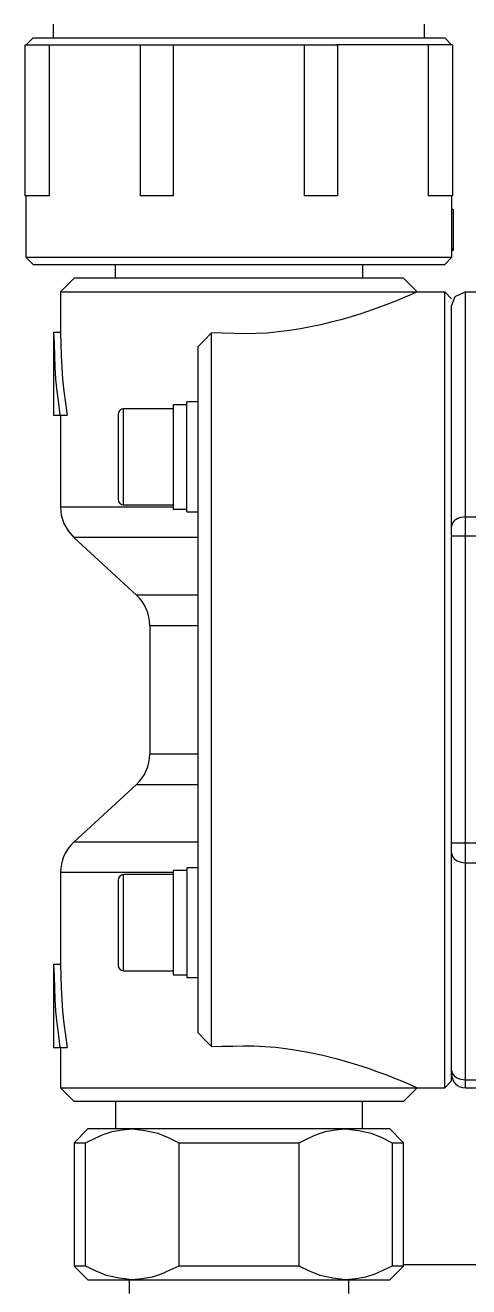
# Model space of a CAD drawing. Units: millimetres at full size. Extents: x -2744 to 2564, y -1956 to 1957.
# Drawn here: x 1938.5 to 1970.8, y -1608.7 to -1516.8 of the extents above; entities that cross this region are included whole.
import ezdxf

# ---------------------------------------------------------------- set-up
doc = ezdxf.new("R2010")
doc.units = ezdxf.units.MM
doc.header["$LTSCALE"] = 7
doc.layers.add('0-1_LY_1', color=7, linetype='Continuous')

msp = doc.modelspace()

# ---------------------------------------------------------------- linework, layer by layer
at = {"layer": '0-1_LY_1'}
for p, q in [((1940.577, -1517.732), (1940.577, -1516.732)), ((1967.577, -1516.732), (1967.577, -1517.732)), ((1938.507, -1518.232), (1947.011, -1518.232)), ((1938.507, -1529.232), (1938.507, -1518.232)), ((1940.281, -1529.232), (1940.281, -1518.232)), ((1946.895, -1518.232), (1961.258, -1518.232)), ((1946.895, -1529.232), (1946.895, -1518.232)), ((1949.318, -1529.232), (1949.318, -1518.232)), ((1958.835, -1518.232), (1958.835, -1529.232)), ((1969.647, -1518.232), (1961.143, -1518.232)), ((1967.872, -1518.232), (1967.872, -1529.232)), ((1969.077, -1517.732), (1969.577, -1518.232)), ((1940.281, -1529.232), (1938.507, -1529.232)), ((1938.577, -1533.732), (1938.577, -1529.232)), ((1949.318, -1529.232), (1946.895, -1529.232)), ((1969.577, -1529.232), (1969.577, -1533.732)), ((1969.678, -1530.232), (1969.577, -1530.232)), ((1969.678, -1533.232), (1969.577, -1533.232)), ((1939.077, -1534.232), (1938.577, -1533.732)), ((1969.577, -1533.732), (1938.577, -1533.732)), ((1969.577, -1533.732), (1969.077, -1534.232)), ((1939.077, -1534.232), (1969.077, -1534.232)), ((1945.077, -1535.232), (1945.077, -1534.232)), ((1963.077, -1534.232), (1963.077, -1535.232)), ((1942.077, -1535.232), (1941.077, -1536.232)), ((1941.077, -1536.232), (1941.077, -1539.17)), ((1941.077, -1536.232), (1969.077, -1536.232)), ((1969.077, -1594.232), (1969.077, -1536.232)), ((1969.577, -1536.732), (1969.077, -1536.232)), ((1970.577, -1594.232), (1970.577, -1536.232)), ((1970.577, -1536.232), (1971.577, -1536.232)), ((1969.577, -1593.732), (1969.577, -1537.232)), ((1940.577, -1539.17), (1940.577, -1545.232)), ((1940.577, -1539.17), (1941.077, -1539.17)), ((1950.277, -1552.261), (1950.277, -1544.261)), ((1951.077, -1544.261), (1950.277, -1544.261)), ((1940.577, -1545.232), (1941.557, -1545.232)), ((1941.077, -1545.232), (1941.077, -1551.919)), ((1945.277, -1545.161), (1945.277, -1551.361)), ((1949.277, -1544.761), (1945.677, -1544.761)), ((1945.677, -1551.761), (1945.677, -1544.761)), ((1949.277, -1551.919), (1941.077, -1551.919)), ((1945.677, -1551.761), (1949.277, -1551.761)), ((1949.277, -1552.061), (1950.277, -1552.061)), ((1950.277, -1552.261), (1951.077, -1552.261)), ((1970.577, -1552.634), (1971.577, -1552.634)), ((1942.042, -1554.123), (1946.612, -1558.341)), ((1951.077, -1554.123), (1942.042, -1554.123)), ((1972.577, -1554.048), (1969.577, -1554.048)), ((1951.077, -1558.341), (1946.612, -1558.341)), ((1947.577, -1560.546), (1947.577, -1569.919)), ((1947.577, -1560.546), (1951.077, -1560.546)), ((1951.077, -1569.919), (1947.577, -1569.919)), ((1946.612, -1572.123), (1942.042, -1576.341)), ((1946.612, -1572.123), (1951.077, -1572.123)), ((1951.077, -1576.341), (1942.042, -1576.341)), ((1972.577, -1576.416), (1969.577, -1576.416)), ((1970.577, -1577.83), (1971.577, -1577.83)), ((1941.077, -1578.546), (1941.077, -1585.232)), ((1949.277, -1578.546), (1941.077, -1578.546)), ((1945.277, -1579.103), (1945.277, -1585.303)), ((1949.277, -1578.703), (1945.677, -1578.703)), ((1945.677, -1585.703), (1945.677, -1578.703)), ((1940.577, -1585.232), (1940.577, -1591.294)), ((1940.577, -1585.232), (1941.077, -1585.232)), ((1945.677, -1585.703), (1949.277, -1585.703)), ((1949.277, -1586.003), (1950.277, -1586.003)), ((1950.277, -1586.203), (1951.077, -1586.203)), ((1940.577, -1591.294), (1941.557, -1591.294)), ((1969.077, -1594.232), (1969.577, -1593.732)), ((1970.577, -1593.646), (1971.577, -1593.646)), ((1941.077, -1594.232), (1942.077, -1595.232)), ((1966.077, -1595.232), (1967.077, -1594.232)), ((1970.577, -1594.232), (1971.577, -1594.232)), ((1966.077, -1595.232), (1942.077, -1595.232)), ((1945.077, -1595.232), (1945.077, -1597.232)), ((1963.077, -1597.232), (1963.077, -1595.232)), ((1942.077, -1598.232), (1942.077, -1607.232)), ((1942.907, -1607.232), (1942.907, -1598.232)), ((1949.69, -1598.232), (1949.69, -1607.232)), ((1958.464, -1607.232), (1958.464, -1598.232)), ((1965.246, -1598.232), (1965.246, -1607.232)), ((1966.077, -1607.232), (1966.077, -1598.232)), ((1973.277, -1607.132), (1966.077, -1607.132)), ((1946.077, -1608.232), (1946.077, -1609.232)), ((1962.077, -1609.232), (1962.077, -1608.232))]:
    msp.add_line(p, q, dxfattribs=at)
for points in [[(1938.577, -1518.232), (1939.077, -1517.732), (1969.077, -1517.732)], [(1961.258, -1518.232), (1961.258, -1529.232), (1958.835, -1529.232)], [(1969.647, -1518.232), (1969.647, -1529.232), (1967.872, -1529.232)], [(1969.678, -1530.232), (1969.678, -1533.232), (1969.599, -1533.04)], [(1967.077, -1536.232), (1966.077, -1535.232), (1942.077, -1535.232)], [(1967.077, -1536.232), (1966.698, -1536.4), (1966.13, -1536.644), (1965.558, -1536.88), (1964.673, -1537.227), (1963.779, -1537.553), (1963.025, -1537.808), (1962.266, -1538.046), (1961.502, -1538.266), (1960.774, -1538.456), (1960.041, -1538.629), (1959.305, -1538.785), (1958.565, -1538.923), (1957.759, -1539.053), (1956.951, -1539.159), (1956.14, -1539.235), (1955.327, -1539.279), (1954.515, -1539.288), (1953.702, -1539.274), (1952.889, -1539.251), (1952.077, -1539.232)], [(1970.577, -1536.232), (1969.803, -1536.599), (1969.577, -1537.232)], [(1940.577, -1539.17), (1940.606, -1540.026), (1940.631, -1540.882), (1940.665, -1541.738), (1940.722, -1542.592), (1940.814, -1543.473), (1940.926, -1544.353), (1941.038, -1545.232)], [(1941.077, -1539.17), (1941.107, -1540.027), (1941.133, -1540.884), (1941.169, -1541.74), (1941.228, -1542.594), (1941.324, -1543.475), (1941.44, -1544.353), (1941.557, -1545.232)], [(1950.277, -1544.461), (1949.277, -1544.461), (1949.277, -1552.061)], [(1941.077, -1551.918), (1941.137, -1552.516), (1941.323, -1553.108), (1941.631, -1553.656), (1942.042, -1554.123)], [(1970.577, -1552.634), (1970.42, -1552.643), (1970.268, -1552.669), (1970.123, -1552.711), (1969.989, -1552.769), (1969.87, -1552.841), (1969.768, -1552.926), (1969.686, -1553.02), (1969.626, -1553.123), (1969.589, -1553.231), (1969.577, -1553.341)], [(1969.577, -1577.123), (1969.589, -1577.234), (1969.626, -1577.341), (1969.686, -1577.444), (1969.768, -1577.539), (1969.87, -1577.623), (1969.989, -1577.695), (1970.123, -1577.753), (1970.268, -1577.795), (1970.42, -1577.821), (1970.577, -1577.83)], [(1951.077, -1578.203), (1950.277, -1578.203), (1950.277, -1586.203)], [(1950.277, -1578.403), (1949.277, -1578.403), (1949.277, -1586.003)], [(1940.577, -1585.232), (1940.606, -1586.088), (1940.631, -1586.945), (1940.665, -1587.8), (1940.722, -1588.654), (1940.814, -1589.535), (1940.926, -1590.415), (1941.038, -1591.294)], [(1941.077, -1585.232), (1941.107, -1586.089), (1941.133, -1586.946), (1941.169, -1587.802), (1941.228, -1588.656), (1941.324, -1589.537), (1941.44, -1590.416), (1941.557, -1591.294)], [(1952.077, -1591.232), (1952.852, -1591.212), (1953.628, -1591.188), (1954.403, -1591.173), (1955.178, -1591.179), (1955.956, -1591.216), (1956.732, -1591.283), (1957.506, -1591.377), (1958.278, -1591.493), (1959.235, -1591.666), (1960.186, -1591.867), (1961.13, -1592.098), (1961.921, -1592.316), (1962.707, -1592.554), (1963.486, -1592.81), (1964.133, -1593.037), (1964.775, -1593.276), (1965.413, -1593.525), (1966.039, -1593.782), (1966.661, -1594.048), (1967.077, -1594.232)], [(1941.077, -1591.294), (1941.077, -1594.232), (1969.077, -1594.232)], [(1969.577, -1592.939), (1969.589, -1593.05), (1969.626, -1593.158), (1969.686, -1593.26), (1969.768, -1593.355), (1969.87, -1593.439), (1969.989, -1593.511), (1970.123, -1593.569), (1970.268, -1593.612), (1970.42, -1593.638), (1970.577, -1593.646)], [(1943.077, -1597.232), (1942.077, -1598.232), (1942.907, -1598.232)], [(1942.907, -1598.232), (1943.546, -1597.939), (1944.184, -1597.646), (1944.841, -1597.424), (1945.565, -1597.308), (1946.299, -1597.232)], [(1965.246, -1598.232), (1966.077, -1598.232), (1965.077, -1597.232), (1943.077, -1597.232)], [(1946.299, -1597.232), (1947.238, -1597.356), (1948.159, -1597.542), (1948.932, -1597.863), (1949.69, -1598.232), (1958.464, -1598.232)], [(1958.464, -1598.232), (1959.102, -1597.939), (1959.74, -1597.646), (1960.397, -1597.424), (1961.121, -1597.308), (1961.855, -1597.232)], [(1961.855, -1597.232), (1962.794, -1597.356), (1963.715, -1597.542), (1964.488, -1597.863), (1965.246, -1598.232)], [(1942.907, -1607.232), (1942.077, -1607.232), (1943.077, -1608.232), (1965.077, -1608.232)], [(1946.299, -1608.232), (1945.359, -1608.108), (1944.439, -1607.922), (1943.666, -1607.601), (1942.907, -1607.232)], [(1961.855, -1608.232), (1960.916, -1608.108), (1959.995, -1607.922), (1959.222, -1607.601), (1958.464, -1607.232), (1949.69, -1607.232), (1949.052, -1607.525), (1948.413, -1607.818), (1947.756, -1608.041), (1947.033, -1608.156), (1946.299, -1608.232)], [(1965.246, -1607.232), (1964.608, -1607.525), (1963.97, -1607.818), (1963.313, -1608.041), (1962.589, -1608.156), (1961.855, -1608.232)], [(1965.077, -1608.232), (1966.077, -1607.232), (1965.246, -1607.232)]]:
    msp.add_lwpolyline(points, dxfattribs=at)
msp.add_lwpolyline([(1952.077, -1539.232), (1951.517, -1539.808), (1951.077, -1540.252), (1951.077, -1590.212), (1951.637, -1590.779), (1952.077, -1591.232)], close=True, dxfattribs=at)
for centre, radius, start, end in [((1945.677, -1545.161), 0.4, 90, 180), ((1945.677, -1551.361), 0.4, 180, 270), ((1944.577, -1560.546), 3, 0, 47.29061), ((1944.577, -1569.919), 3, 312.70939, 0), ((1944.077, -1578.546), 3, 132.70939, 180), ((1945.677, -1579.103), 0.4, 90, 180), ((1945.677, -1585.303), 0.4, 180, 270), ((1970.577, -1593.232), 1, 180, 270)]:
    msp.add_arc(centre, radius, start, end, dxfattribs=at)

doc.saveas('drawing.dxf')
